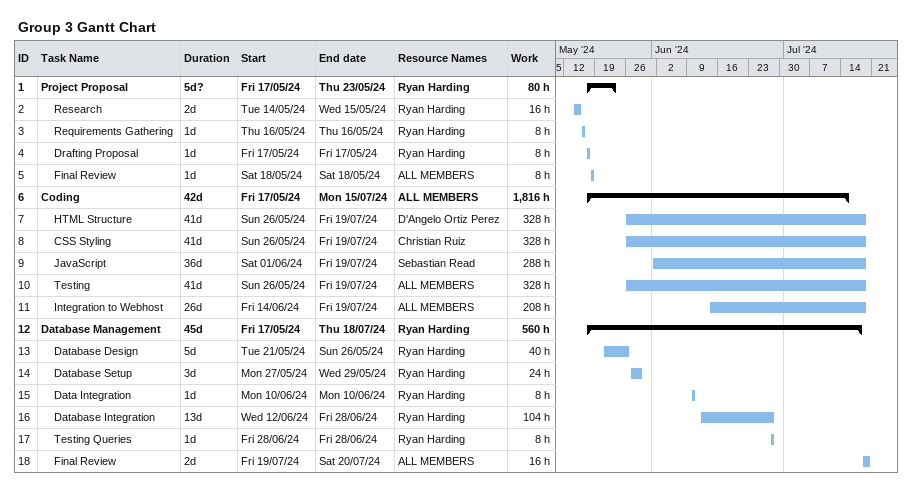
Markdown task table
Group 3 Gantt Chart

| ID | Level | Task | Duration | Start | Finish | Resources | Work (h) |
|---|---|---|---|---|---|---|---|
| 1 | 1 | **Project Proposal** | 5d? | 2024-05-17 | 2024-05-23 | Ryan Harding | 80 |
| 2 | 2 | Research | 2d | 2024-05-14 | 2024-05-15 | Ryan Harding | 16 |
| 3 | 2 | Requirements Gathering | 1d | 2024-05-16 | 2024-05-16 | Ryan Harding | 8 |
| 4 | 2 | Drafting Proposal | 1d | 2024-05-17 | 2024-05-17 | Ryan Harding | 8 |
| 5 | 2 | Final Review | 1d | 2024-05-18 | 2024-05-18 | ALL MEMBERS | 8 |
| 6 | 1 | **Coding** | 42d | 2024-05-17 | 2024-07-15 | ALL MEMBERS | 1816 |
| 7 | 2 | HTML Structure | 41d | 2024-05-26 | 2024-07-19 | D'Angelo Ortiz Perez | 328 |
| 8 | 2 | CSS Styling | 41d | 2024-05-26 | 2024-07-19 | Christian Ruiz | 328 |
| 9 | 2 | JavaScript | 36d | 2024-06-01 | 2024-07-19 | Sebastian Read | 288 |
| 10 | 2 | Testing | 41d | 2024-05-26 | 2024-07-19 | ALL MEMBERS | 328 |
| 11 | 2 | Integration to Webhost | 26d | 2024-06-14 | 2024-07-19 | ALL MEMBERS | 208 |
| 12 | 1 | **Database Management** | 45d | 2024-05-17 | 2024-07-18 | Ryan Harding | 560 |
| 13 | 2 | Database Design | 5d | 2024-05-21 | 2024-05-26 | Ryan Harding | 40 |
| 14 | 2 | Database Setup | 3d | 2024-05-27 | 2024-05-29 | Ryan Harding | 24 |
| 15 | 2 | Data Integration | 1d | 2024-06-10 | 2024-06-10 | Ryan Harding | 8 |
| 16 | 2 | Database Integration | 13d | 2024-06-12 | 2024-06-28 | Ryan Harding | 104 |
| 17 | 2 | Testing Queries | 1d | 2024-06-28 | 2024-06-28 | Ryan Harding | 8 |
| 18 | 2 | Final Review | 2d | 2024-07-19 | 2024-07-20 | ALL MEMBERS | 16 |
